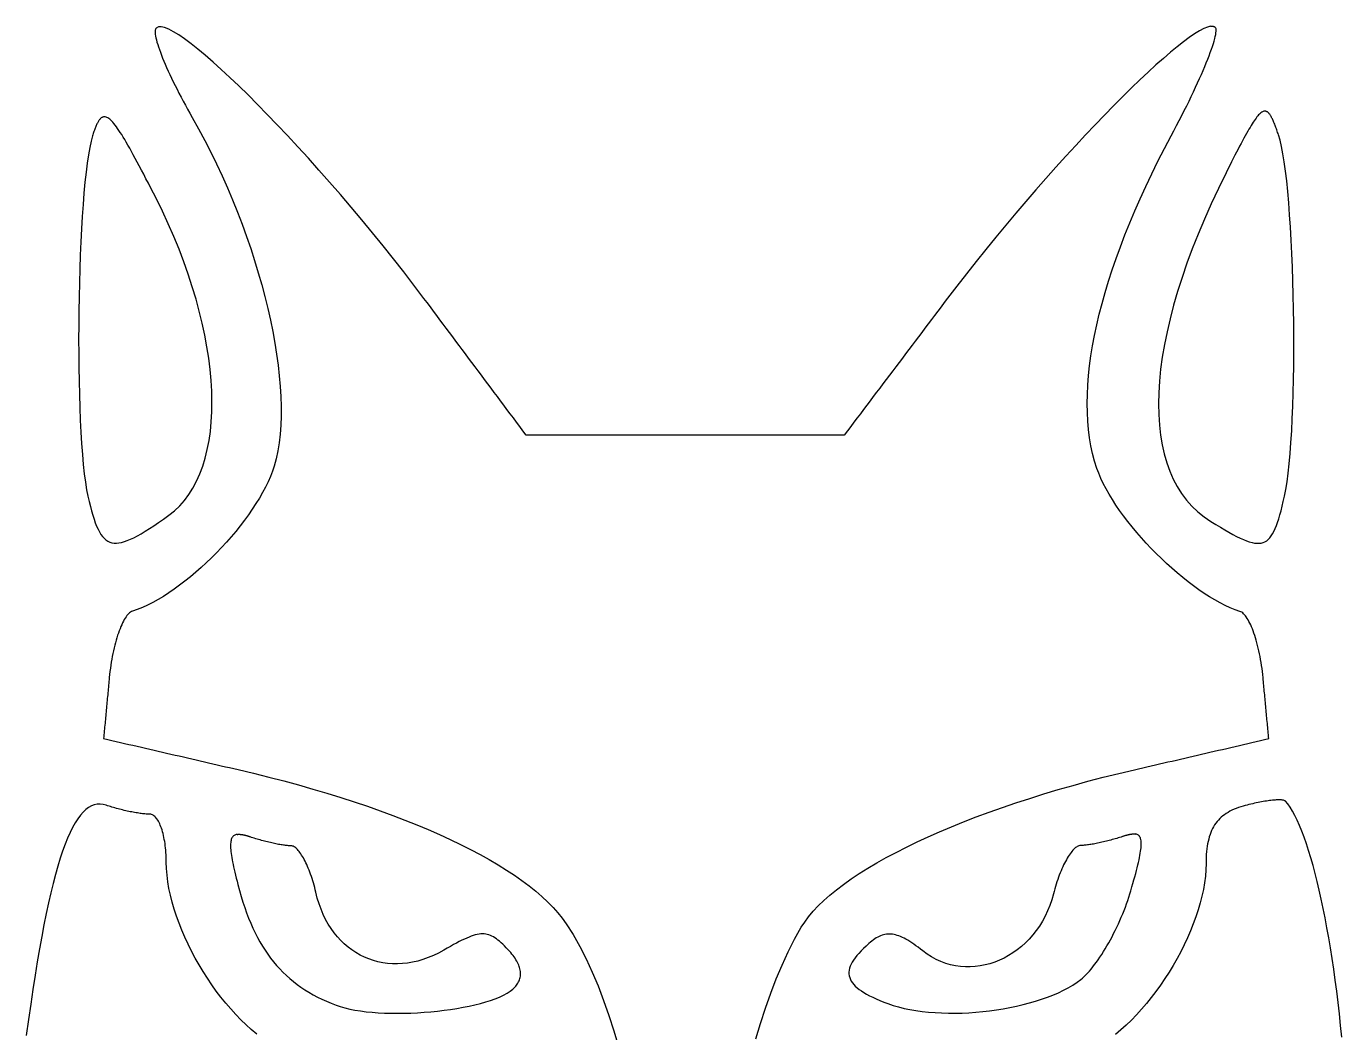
# Model space of a CAD drawing. Extents: x 36.6 to 80.1, y 112.1 to 175.2.
# Drawn here: x 36.9 to 79.69, y 142.52 to 175.25 of the extents above; entities that cross this region are included whole.
import ezdxf

# ---------------------------------------------------------------- set-up
doc = ezdxf.new("R2010")
doc.units = 0
doc.layers.add('Silkscreen', color=7, linetype='CONTINUOUS')

msp = doc.modelspace()

# ---------------------------------------------------------------- linework, layer by layer
at = {"layer": 'Silkscreen', "color": 7}
for points in [[(60.630641, 142.31387), (60.782465, 142.82221), (60.94409, 143.31853), (61.115321, 143.80111), (61.295961, 144.2682), (61.485812, 144.71802), (61.684679, 145.14884), (61.892365, 145.5589), (62.108672, 145.94645), (62.218916, 146.11891), (62.347545, 146.2923), (62.494193, 146.46645), (62.658493, 146.64119), (62.840083, 146.81634), (63.038596, 146.99172), (63.253666, 147.16719), (63.484931, 147.34254), (63.732021, 147.51762), (63.994576, 147.69224), (64.272227, 147.86624), (64.564608, 148.03945), (64.871359, 148.21169), (65.192109, 148.38279), (65.526497, 148.55257), (65.874154, 148.72087), (66.234718, 148.8875), (66.607823, 149.05231), (66.993104, 149.21511), (67.390194, 149.37572), (67.798728, 149.534), (68.218344, 149.68974), (68.648674, 149.8428), (69.089352, 149.99298), (69.540015, 150.14012), (70.000296, 150.28405), (70.469832, 150.42458), (70.948255, 150.56157), (71.435203, 150.69482), (71.930308, 150.82415), (72.433206, 150.94941), (72.943531, 151.07043), (73.08017, 151.10203), (73.216808, 151.13363), (73.353447, 151.16523), (73.490086, 151.19683), (73.626725, 151.22843), (73.763364, 151.26003), (73.900003, 151.29163), (74.036641, 151.32323), (74.17328, 151.35483), (74.309919, 151.38643), (74.446558, 151.41803), (74.583197, 151.44963), (74.719835, 151.48123), (74.856474, 151.51283), (74.993113, 151.54443), (75.129752, 151.57603), (75.266391, 151.60763), (75.40303, 151.63923), (75.539668, 151.67083), (75.676307, 151.70243), (75.812946, 151.73403), (75.949585, 151.76563), (76.086224, 151.79723), (76.222863, 151.82883), (76.359501, 151.86043), (76.49614, 151.89203), (76.632779, 151.92363), (76.769418, 151.95523), (76.906057, 151.98683), (77.042696, 152.01843), (77.179335, 152.05003), (77.315974, 152.08163), (77.310174, 152.14353), (77.304374, 152.20543), (77.298574, 152.26723), (77.292774, 152.32913), (77.286974, 152.39103), (77.281174, 152.45293), (77.275374, 152.51473), (77.269574, 152.57663), (77.263774, 152.63853), (77.257974, 152.70043), (77.252174, 152.76233), (77.246374, 152.82423), (77.240574, 152.88613), (77.234774, 152.94803), (77.228974, 153.00993), (77.223174, 153.07173), (77.217374, 153.13363), (77.211574, 153.19553), (77.205774, 153.25743), (77.199974, 153.31923), (77.194174, 153.38113), (77.188374, 153.44303), (77.182574, 153.50493), (77.176774, 153.56673), (77.170974, 153.62863), (77.165174, 153.69053), (77.159374, 153.75243), (77.153574, 153.81433), (77.147774, 153.87623), (77.141974, 153.93813), (77.136174, 154.00003), (77.130374, 154.06183), (77.120154, 154.16352), (77.108594, 154.26448), (77.095734, 154.36438), (77.081644, 154.46318), (77.066364, 154.56078), (77.049944, 154.65698), (77.032434, 154.75168), (77.013864, 154.84478), (76.994304, 154.93608), (76.973794, 155.02538), (76.952384, 155.11268), (76.930114, 155.19768), (76.907044, 155.28028), (76.883214, 155.36048), (76.858684, 155.43808), (76.833484, 155.51288), (76.807674, 155.58478), (76.781294, 155.65358), (76.754404, 155.71928), (76.727044, 155.78168), (76.699264, 155.84058), (76.671114, 155.89578), (76.642644, 155.94728), (76.613894, 155.99488), (76.584914, 156.03848), (76.555754, 156.07798), (76.526474, 156.11318), (76.497104, 156.14398), (76.467704, 156.17018), (76.438314, 156.19168), (76.408984, 156.20828), (76.379774, 156.21998), (76.224302, 156.27368), (76.064565, 156.33818), (75.901055, 156.41298), (75.734261, 156.49768), (75.564673, 156.59168), (75.392785, 156.69453), (75.219085, 156.80579), (75.044066, 156.92492), (74.868218, 157.05145), (74.69203, 157.18487), (74.515996, 157.32469), (74.340604, 157.47043), (74.166347, 157.62161), (73.993715, 157.77771), (73.823199, 157.93826), (73.655289, 158.10276), (73.490477, 158.27074), (73.329253, 158.44167), (73.172108, 158.61509), (73.019532, 158.79051), (72.872017, 158.96742), (72.730055, 159.14535), (72.594135, 159.32379), (72.464747, 159.50227), (72.342383, 159.68029), (72.227534, 159.85736), (72.120691, 160.03297), (72.022341, 160.20667), (71.932981, 160.37793), (71.853101, 160.54628), (71.783191, 160.71123), (71.723741, 160.87229), (71.649691, 161.1088), (71.585631, 161.35333), (71.531531, 161.60576), (71.487351, 161.86594), (71.453051, 162.1337), (71.428601, 162.40892), (71.413971, 162.69142), (71.409171, 162.98108), (71.414171, 163.27772), (71.428811, 163.58121), (71.453131, 163.89141), (71.487101, 164.20815), (71.530701, 164.53128), (71.583871, 164.86066), (71.646591, 165.19615), (71.718841, 165.53759), (71.800571, 165.88482), (71.891751, 166.23772), (71.992346, 166.59611), (72.102328, 166.95986), (72.221661, 167.32881), (72.35031, 167.70282), (72.488243, 168.08174), (72.635426, 168.4654), (72.791825, 168.85368), (72.957409, 169.24642), (73.132141, 169.64347), (73.315989, 170.04468), (73.50892, 170.44989), (73.710899, 170.85896), (73.921894, 171.27175), (74.141872, 171.68811), (74.230902, 171.85506), (74.318012, 172.02061), (74.403092, 172.18451), (74.486062, 172.34656), (74.566812, 172.50651), (74.645262, 172.66415), (74.721322, 172.81925), (74.794912, 172.97158), (74.865912, 173.12092), (74.934252, 173.26704), (74.999832, 173.40972), (75.062562, 173.54873), (75.122342, 173.68384), (75.179092, 173.81484), (75.232722, 173.94148), (75.283122, 174.06356), (75.330212, 174.18084), (75.373902, 174.29309), (75.414102, 174.40009), (75.450722, 174.50168), (75.483652, 174.59748), (75.512822, 174.68738), (75.538122, 174.77118), (75.559472, 174.84858), (75.576772, 174.91938), (75.589942, 174.98338), (75.598942, 175.04028), (75.603542, 175.08988), (75.603749, 175.13198), (75.599449, 175.16638), (75.590549, 175.19278), (75.576969, 175.21098), (75.573569, 175.21398), (75.570069, 175.21698), (75.566469, 175.21898), (75.562769, 175.22098), (75.559069, 175.22298), (75.555269, 175.22498), (75.551369, 175.22698), (75.547369, 175.22898), (75.543269, 175.23098), (75.539069, 175.23298), (75.534769, 175.23498), (75.530369, 175.23598), (75.525869, 175.23698), (75.521269, 175.23798), (75.516669, 175.23898), (75.511969, 175.23998), (75.507169, 175.24095), (75.502169, 175.24181), (75.497069, 175.24255), (75.491869, 175.24318), (75.486569, 175.24369), (75.481269, 175.24408), (75.475869, 175.24436), (75.470369, 175.24451), (75.464769, 175.24457), (75.459069, 175.24449), (75.453269, 175.24431), (75.447469, 175.24401), (75.441569, 175.24359), (75.435569, 175.24306), (75.429469, 175.24242), (75.423269, 175.24165), (75.423269, 175.24165), (75.423268, 175.24164), (75.423268, 175.24164), (75.423268, 175.24164), (75.423267, 175.24163), (75.423267, 175.24163), (75.423266, 175.24162), (75.423266, 175.24162), (75.423266, 175.24161), (75.423265, 175.24161), (75.423265, 175.2416), (75.423264, 175.2416), (75.423264, 175.24158), (75.423264, 175.24158), (75.423263, 175.24158), (75.423263, 175.24157), (75.423262, 175.24157), (75.423262, 175.24156), (75.423262, 175.24156), (75.423261, 175.24155), (75.423261, 175.24155), (75.42326, 175.24154), (75.42326, 175.24154), (75.42326, 175.24153), (75.423259, 175.24153), (75.423259, 175.24152), (75.423257, 175.24152), (75.423257, 175.24152), (75.423257, 175.24151), (75.423256, 175.24151), (75.423256, 175.2415), (75.425613, 175.24907), (75.322405, 175.22387), (75.200298, 175.17417), (75.060128, 175.10067), (74.902723, 175.00427), (74.728915, 174.88575), (74.53953, 174.74597), (74.335402, 174.58579), (74.117356, 174.40604), (73.886225, 174.20757), (73.642837, 173.9912), (73.388022, 173.75779), (73.122609, 173.50816), (72.847428, 173.24316), (72.563308, 172.96362), (72.27108, 172.6704), (71.971572, 172.36432), (71.665615, 172.04622), (71.354038, 171.71695), (71.037669, 171.37735), (70.71734, 171.02825), (70.393879, 170.67048), (70.068116, 170.30491), (69.740881, 169.93236), (69.413003, 169.55367), (69.085312, 169.16967), (68.758636, 168.78122), (68.433807, 168.38914), (68.111654, 167.99429), (67.793005, 167.59748), (67.478691, 167.19958), (67.169541, 166.80141), (66.866384, 166.40382), (66.761384, 166.26479), (66.656384, 166.12578), (66.551385, 165.98675), (66.446385, 165.84772), (66.341385, 165.70871), (66.236385, 165.56968), (66.131386, 165.43065), (66.026386, 165.29164), (65.921386, 165.15261), (65.816386, 165.01358), (65.711386, 164.87457), (65.606387, 164.73554), (65.501387, 164.59651), (65.396387, 164.4575), (65.291387, 164.31847), (65.186387, 164.17944), (65.081388, 164.04043), (64.976388, 163.9014), (64.871388, 163.76237), (64.766388, 163.62336), (64.661388, 163.48433), (64.556389, 163.34531), (64.451389, 163.20629), (64.346389, 163.06726), (64.241389, 162.92824), (64.136389, 162.78922), (64.03139, 162.65019), (63.92639, 162.51117), (63.82139, 162.37215), (63.71639, 162.23312), (63.611391, 162.0941), (63.506391, 161.95508), (63.344772, 161.95508), (63.183076, 161.95508), (63.02138, 161.95508), (62.859684, 161.95508), (62.697989, 161.95508), (62.536293, 161.95508), (62.374598, 161.95508), (62.212902, 161.95508), (62.051207, 161.95508), (61.889511, 161.95508), (61.727815, 161.95508), (61.566119, 161.95508), (61.404424, 161.95508), (61.242728, 161.95508), (61.081033, 161.95508), (60.919338, 161.95508), (60.757642, 161.95508), (60.595946, 161.95508), (60.43425, 161.95508), (60.272555, 161.95508), (60.110859, 161.95508), (59.949163, 161.95508), (59.787468, 161.95508), (59.625773, 161.95508), (59.464077, 161.95508), (59.302381, 161.95508), (59.140685, 161.95508), (58.97899, 161.95508), (58.817294, 161.95508), (58.655598, 161.95508), (58.493904, 161.95508), (58.332208, 161.95508), (58.170512, 161.95508), (58.008816, 161.95508), (57.84712, 161.95508), (57.685424, 161.95508), (57.523728, 161.95508), (57.362032, 161.95508), (57.200337, 161.95508), (57.038642, 161.95508), (56.876946, 161.95508), (56.71525, 161.95508), (56.553554, 161.95508), (56.391858, 161.95508), (56.230162, 161.95508), (56.068466, 161.95508), (55.906771, 161.95508), (55.745075, 161.95508), (55.583379, 161.95508), (55.421683, 161.95508), (55.259988, 161.95508), (55.098292, 161.95508), (54.936596, 161.95508), (54.7749, 161.95508), (54.613205, 161.95508), (54.451509, 161.95508), (54.289813, 161.95508), (54.128117, 161.95508), (53.966421, 161.95508), (53.804725, 161.95508), (53.643029, 161.95508), (53.481334, 161.95508), (53.319638, 161.95508), (53.157943, 161.95508), (53.054081, 162.094), (52.950219, 162.23293), (52.846357, 162.37187), (52.742496, 162.51079), (52.638634, 162.64972), (52.534772, 162.78865), (52.430911, 162.92757), (52.327049, 163.0665), (52.223187, 163.20544), (52.119326, 163.34436), (52.015464, 163.48329), (51.911602, 163.62222), (51.807741, 163.76115), (51.703879, 163.90007), (51.600017, 164.03901), (51.496155, 164.17794), (51.392294, 164.31686), (51.288432, 164.45579), (51.18457, 164.59472), (51.080709, 164.73364), (50.976847, 164.87258), (50.872985, 165.01151), (50.769124, 165.15043), (50.665262, 165.28936), (50.5614, 165.42829), (50.457538, 165.56722), (50.353677, 165.70615), (50.249815, 165.84508), (50.145953, 165.98401), (50.042092, 166.12293), (49.93823, 166.26186), (49.834368, 166.40079), (49.510346, 166.82976), (49.179817, 167.25874), (48.843766, 167.68673), (48.50318, 168.11273), (48.159042, 168.53575), (47.81234, 168.9548), (47.46406, 169.36886), (47.115187, 169.77697), (46.766705, 170.17812), (46.419603, 170.5713), (46.074864, 170.95555), (45.733474, 171.32983), (45.39642, 171.69318), (45.064687, 172.04459), (44.739261, 172.38306), (44.421126, 172.7076), (44.111271, 173.01723), (43.810679, 173.31093), (43.520336, 173.58772), (43.241229, 173.8466), (42.974341, 174.08657), (42.720661, 174.30664), (42.481173, 174.50582), (42.256863, 174.68311), (42.048717, 174.83751), (41.85772, 174.96804), (41.684858, 175.07368), (41.531117, 175.15348), (41.397482, 175.20638), (41.284939, 175.23148), (41.194469, 175.22748), (41.127069, 175.19388), (41.111909, 175.17528), (41.100829, 175.15018), (41.093729, 175.11878), (41.090529, 175.08128), (41.091256, 175.03778), (41.095756, 174.98848), (41.103956, 174.93358), (41.115816, 174.87328), (41.131236, 174.80768), (41.150136, 174.73708), (41.172456, 174.66158), (41.198116, 174.58148), (41.227036, 174.49688), (41.259136, 174.40798), (41.294356, 174.31488), (41.332606, 174.21798), (41.373816, 174.11734), (41.417916, 174.01312), (41.464826, 173.90553), (41.514476, 173.79476), (41.566796, 173.68098), (41.621696, 173.5644), (41.679116, 173.44519), (41.738976, 173.32356), (41.801196, 173.19967), (41.865706, 173.07372), (41.932436, 172.94588), (42.001296, 172.81636), (42.072216, 172.68534), (42.145126, 172.553), (42.219956, 172.41952), (42.296626, 172.28509), (42.504429, 171.91531), (42.705719, 171.54003), (42.900344, 171.15992), (43.088152, 170.77561), (43.268989, 170.38775), (43.442702, 169.99701), (43.609141, 169.60402), (43.768152, 169.20942), (43.919583, 168.81388), (44.06328, 168.41804), (44.199093, 168.02255), (44.326867, 167.62805), (44.44645, 167.23521), (44.557692, 166.84466), (44.660436, 166.45707), (44.754526, 166.07306), (44.839816, 165.6933), (44.916166, 165.31844), (44.983406, 164.9491), (45.041386, 164.58598), (45.089956, 164.22968), (45.128966, 163.88087), (45.158246, 163.5402), (45.177666, 163.20833), (45.187066, 162.88588), (45.186294, 162.57353), (45.175194, 162.27191), (45.153624, 161.98168), (45.121424, 161.70347), (45.078434, 161.43794), (45.024514, 161.18576), (44.959494, 160.94754), (44.903984, 160.78145), (44.838114, 160.61179), (44.762354, 160.43905), (44.677164, 160.26371), (44.583004, 160.08622), (44.480354, 159.90709), (44.369666, 159.72676), (44.251406, 159.54573), (44.12604, 159.36446), (43.994032, 159.18344), (43.855845, 159.00315), (43.711944, 158.82403), (43.562794, 158.6466), (43.408858, 158.4713), (43.250601, 158.29863), (43.088487, 158.12906), (42.922981, 157.96305), (42.754547, 157.8011), (42.583649, 157.64366), (42.410751, 157.49122), (42.236318, 157.34426), (42.060814, 157.20325), (41.884703, 157.06866), (41.708449, 156.94097), (41.532518, 156.82065), (41.357372, 156.70819), (41.183477, 156.60407), (41.011297, 156.50867), (40.841295, 156.42257), (40.673936, 156.34627), (40.509686, 156.28017), (40.349006, 156.22487), (40.319786, 156.21317), (40.290456, 156.19657), (40.261066, 156.17507), (40.231666, 156.14887), (40.202296, 156.11807), (40.173006, 156.08287), (40.143856, 156.04337), (40.114886, 155.99977), (40.086136, 155.95217), (40.057666, 155.90067), (40.029516, 155.84547), (40.001736, 155.78657), (39.974376, 155.72427), (39.947496, 155.65857), (39.921126, 155.58977), (39.895316, 155.51787), (39.870116, 155.44307), (39.845586, 155.36547), (39.821756, 155.28527), (39.798686, 155.20267), (39.776416, 155.11767), (39.755006, 155.03037), (39.734496, 154.94117), (39.714936, 154.84987), (39.696376, 154.75687), (39.678866, 154.66217), (39.662446, 154.56597), (39.647166, 154.46837), (39.633076, 154.36957), (39.620216, 154.26967), (39.608646, 154.16872), (39.598426, 154.06693), (39.592626, 154.00503), (39.586826, 153.94313), (39.581026, 153.88123), (39.575226, 153.81933), (39.569426, 153.75753), (39.563626, 153.69563), (39.557826, 153.63373), (39.552026, 153.57183), (39.546226, 153.51003), (39.540426, 153.44813), (39.534626, 153.38623), (39.528826, 153.32433), (39.523026, 153.26243), (39.517226, 153.20053), (39.511426, 153.13863), (39.505626, 153.07673), (39.499826, 153.01493), (39.494026, 152.95303), (39.488226, 152.89113), (39.482426, 152.82923), (39.476626, 152.76743), (39.470826, 152.70553), (39.465026, 152.64363), (39.459226, 152.58173), (39.453426, 152.51983), (39.447626, 152.45793), (39.441826, 152.39603), (39.436026, 152.33413), (39.430226, 152.27233), (39.424426, 152.21043), (39.418626, 152.14853), (39.412826, 152.08663), (39.549501, 152.05503), (39.686176, 152.02343), (39.822849, 151.99183), (39.959524, 151.96023), (40.096199, 151.92863), (40.232872, 151.89703), (40.369547, 151.86543), (40.506221, 151.83383), (40.642895, 151.80223), (40.77957, 151.77063), (40.916244, 151.73903), (41.052919, 151.70743), (41.189593, 151.67583), (41.326267, 151.64423), (41.462942, 151.61263), (41.599616, 151.58103), (41.73629, 151.54943), (41.872965, 151.51783), (42.00964, 151.48623), (42.146313, 151.45463), (42.282988, 151.42303), (42.419662, 151.39143), (42.556336, 151.35983), (42.693011, 151.32823), (42.829685, 151.29663), (42.966359, 151.26503), (43.103034, 151.23343), (43.239708, 151.20183), (43.376383, 151.17023), (43.513057, 151.13863), (43.649731, 151.10703), (43.786406, 151.07543), (44.291312, 150.95592), (44.78745, 150.83293), (45.274591, 150.70659), (45.752506, 150.57698), (46.220966, 150.44423), (46.679741, 150.30843), (47.128605, 150.16971), (47.567328, 150.02815), (47.99568, 149.88388), (48.413434, 149.737), (48.82036, 149.58762), (49.21623, 149.43583), (49.600816, 149.28176), (49.973886, 149.12551), (50.335216, 148.96719), (50.684573, 148.8069), (51.02173, 148.64476), (51.346459, 148.48086), (51.65853, 148.31532), (51.957715, 148.14825), (52.243785, 147.97975), (52.51651, 147.80993), (52.775664, 147.63889), (53.021016, 147.46677), (53.252337, 147.29363), (53.4694, 147.1196), (53.671976, 146.9448), (53.859834, 146.76932), (54.032749, 146.59328), (54.190489, 146.41678), (54.332826, 146.23992), (54.459531, 146.06283), (54.684249, 145.70752), (54.900533, 145.3255), (55.108143, 144.91871), (55.306844, 144.48907), (55.496397, 144.03854), (55.676567, 143.56905), (55.847115, 143.08256), (56.007803, 142.581), (56.158396, 142.06632)], [(44.392801, 142.47214), (44.218923, 142.6184), (44.047105, 142.77407), (43.877698, 142.9386), (43.711056, 143.1114), (43.547533, 143.29192), (43.387482, 143.47958), (43.231254, 143.6738), (43.079206, 143.87403), (42.931687, 144.07971), (42.789055, 144.29025), (42.651658, 144.50508), (42.519853, 144.72366), (42.393992, 144.94539), (42.274428, 145.16972), (42.161514, 145.39606), (42.055604, 145.62388), (41.957054, 145.85258), (41.866204, 146.0816), (41.783414, 146.31037), (41.709044, 146.53832), (41.643444, 146.76489), (41.586974, 146.9895), (41.539974, 147.2116), (41.502804, 147.4306), (41.475814, 147.64594), (41.459364, 147.85706), (41.453764, 148.06338), (41.453065, 148.14348), (41.450965, 148.22248), (41.447565, 148.30038), (41.442865, 148.37708), (41.436865, 148.45248), (41.429565, 148.52648), (41.421165, 148.59888), (41.411565, 148.66968), (41.400805, 148.73878), (41.388945, 148.80608), (41.376015, 148.87138), (41.362055, 148.93468), (41.347095, 148.99588), (41.331175, 149.05488), (41.314315, 149.11158), (41.296555, 149.16588), (41.277935, 149.21758), (41.258495, 149.26668), (41.238255, 149.31318), (41.217255, 149.35678), (41.195525, 149.39748), (41.173115, 149.43518), (41.150035, 149.46978), (41.126335, 149.50118), (41.102045, 149.52918), (41.077205, 149.55388), (41.051835, 149.57498), (41.025995, 149.59248), (40.999705, 149.60628), (40.972995, 149.61528), (40.945905, 149.62128), (40.918465, 149.62328), (40.889865, 149.62366), (40.859335, 149.62466), (40.826965, 149.62666), (40.792845, 149.62966), (40.757065, 149.63266), (40.719725, 149.63666), (40.680915, 149.64066), (40.640715, 149.64566), (40.599225, 149.65166), (40.556535, 149.65766), (40.512725, 149.66466), (40.467895, 149.67166), (40.422135, 149.67966), (40.375545, 149.68766), (40.328205, 149.69666), (40.280205, 149.70566), (40.231645, 149.71616), (40.182615, 149.72706), (40.133195, 149.73846), (40.083475, 149.75026), (40.033555, 149.76236), (39.983525, 149.77486), (39.933465, 149.78786), (39.883485, 149.80116), (39.833665, 149.81476), (39.784095, 149.82866), (39.734875, 149.84286), (39.686085, 149.85726), (39.637815, 149.87196), (39.590165, 149.88696), (39.543205, 149.90216), (39.497045, 149.91756), (39.397215, 149.94396), (39.299145, 149.95526), (39.202785, 149.95126), (39.108085, 149.93166), (39.014975, 149.89636), (38.923405, 149.84526), (38.833305, 149.77816), (38.744635, 149.69496), (38.657335, 149.59536), (38.571355, 149.47926), (38.486635, 149.3465), (38.403115, 149.19692), (38.320745, 149.03037), (38.239465, 148.84669), (38.159215, 148.6457), (38.079935, 148.42726), (38.001585, 148.19119), (37.924095, 147.93734), (37.847425, 147.66553), (37.771505, 147.37564), (37.696285, 147.06746), (37.621705, 146.74086), (37.547715, 146.39567), (37.474265, 146.03174), (37.401295, 145.64888), (37.328745, 145.24694), (37.256545, 144.82579), (37.184655, 144.38522), (37.113015, 143.92509), (37.041575, 143.44525), (36.970275, 142.94553), (36.899055, 142.42576)], [(79.687808, 142.37711), (79.651308, 142.75701), (79.612028, 143.1327), (79.570058, 143.50377), (79.525498, 143.86973), (79.478458, 144.23014), (79.429028, 144.58458), (79.377308, 144.93257), (79.323398, 145.27368), (79.267388, 145.60744), (79.209378, 145.93342), (79.149468, 146.25117), (79.087748, 146.56022), (79.024318, 146.86014), (78.959288, 147.15049), (78.892738, 147.43078), (78.824778, 147.70061), (78.755508, 147.9595), (78.685018, 148.20701), (78.613398, 148.44269), (78.540758, 148.66609), (78.467188, 148.87675), (78.392798, 149.07426), (78.317688, 149.25812), (78.241938, 149.42791), (78.165658, 149.58317), (78.088928, 149.72346), (78.011868, 149.84834), (77.934558, 149.95733), (77.857108, 150.04993), (77.847308, 150.05793), (77.834458, 150.06493), (77.818678, 150.07093), (77.800078, 150.07593), (77.778728, 150.07993), (77.754728, 150.08393), (77.728148, 150.08693), (77.699098, 150.08893), (77.667658, 150.08988), (77.633908, 150.08993), (77.597928, 150.08908), (77.559818, 150.08708), (77.519678, 150.08508), (77.477578, 150.08208), (77.433618, 150.07808), (77.387868, 150.07308), (77.340438, 150.06708), (77.291408, 150.06108), (77.240858, 150.05408), (77.188888, 150.04608), (77.135578, 150.03708), (77.081018, 150.02808), (77.025278, 150.01728), (76.968468, 150.00578), (76.910678, 149.99358), (76.851978, 149.98058), (76.792468, 149.96688), (76.732248, 149.95248), (76.671378, 149.93738), (76.609968, 149.92158), (76.548098, 149.90518), (76.485848, 149.88808), (76.406068, 149.86448), (76.329318, 149.83918), (76.255588, 149.81208), (76.184818, 149.78318), (76.116988, 149.75238), (76.052068, 149.71968), (75.990008, 149.68498), (75.930788, 149.64818), (75.874378, 149.60938), (75.820738, 149.56838), (75.769838, 149.52528), (75.721648, 149.47988), (75.676128, 149.43218), (75.633248, 149.38208), (75.592968, 149.32968), (75.555258, 149.27478), (75.520108, 149.21748), (75.487448, 149.15758), (75.457268, 149.09508), (75.429528, 149.02998), (75.404208, 148.96208), (75.381258, 148.89148), (75.360648, 148.81808), (75.342348, 148.74178), (75.326328, 148.66268), (75.312548, 148.58058), (75.300978, 148.49548), (75.291578, 148.40728), (75.284278, 148.31598), (75.279078, 148.22158), (75.275978, 148.12388), (75.274978, 148.02293), (75.269378, 147.8194), (75.252848, 147.6109), (75.225728, 147.39799), (75.188378, 147.18126), (75.141158, 146.96128), (75.084428, 146.73862), (75.018558, 146.51387), (74.943898, 146.28759), (74.860808, 146.06037), (74.769648, 145.83277), (74.670768, 145.60538), (74.564537, 145.37877), (74.451313, 145.15351), (74.331455, 144.93018), (74.205324, 144.70937), (74.073277, 144.49162), (73.935673, 144.27755), (73.792874, 144.06769), (73.645237, 143.86266), (73.493122, 143.66301), (73.336889, 143.46931), (73.176896, 143.28215), (73.013504, 143.1021), (72.84707, 142.92975), (72.677955, 142.76565), (72.506519, 142.61038), (72.333119, 142.46454)]]:
    msp.add_lwpolyline(points, dxfattribs=at)
for points in [[(77.217183, 172.48791), (77.215283, 172.48826), (77.213283, 172.4886), (77.211283, 172.4889), (77.209283, 172.48919), (77.207283, 172.48944), (77.205283, 172.48967), (77.203283, 172.48988), (77.201283, 172.49006), (77.199283, 172.49022), (77.197283, 172.49036), (77.195283, 172.49046), (77.193283, 172.49054), (77.191283, 172.49059), (77.189283, 172.49062), (77.187283, 172.49061), (77.185283, 172.49058), (77.183283, 172.49052), (77.181283, 172.49043), (77.179283, 172.49031), (77.177283, 172.49017), (77.175183, 172.48999), (77.173083, 172.48979), (77.170983, 172.48954), (77.168883, 172.48928), (77.166783, 172.48898), (77.164683, 172.48865), (77.162583, 172.48828), (77.160483, 172.48789), (77.158383, 172.48746), (77.156283, 172.48699), (77.154183, 172.4865), (77.152083, 172.48597), (77.130303, 172.47897), (77.107913, 172.46847), (77.084873, 172.45477), (77.061143, 172.43777), (77.036663, 172.41747), (77.011403, 172.39377), (76.985303, 172.36667), (76.958323, 172.33607), (76.930423, 172.30207), (76.901543, 172.26457), (76.871633, 172.22347), (76.840663, 172.17877), (76.808573, 172.13047), (76.775323, 172.07847), (76.740873, 172.02287), (76.705173, 171.96357), (76.668163, 171.90047), (76.629813, 171.83357), (76.590063, 171.76287), (76.548883, 171.68837), (76.506213, 171.60997), (76.462003, 171.52767), (76.416213, 171.44137), (76.368803, 171.35107), (76.319713, 171.25677), (76.268913, 171.15847), (76.216353, 171.05605), (76.161973, 170.94952), (76.105743, 170.83884), (76.047603, 170.72396), (75.987513, 170.60489), (75.925423, 170.48155), (75.675983, 169.97388), (75.441493, 169.47278), (75.221965, 168.97858), (75.017416, 168.49162), (74.827859, 168.01223), (74.653307, 167.54074), (74.493778, 167.0775), (74.349284, 166.62281), (74.219841, 166.17702), (74.105462, 165.74048), (74.006162, 165.31348), (73.921952, 164.89639), (73.852852, 164.48953), (73.798872, 164.09323), (73.760042, 163.70783), (73.736352, 163.33365), (73.727852, 162.97104), (73.734452, 162.62031), (73.756312, 162.28181), (73.793382, 161.95587), (73.845682, 161.64281), (73.913222, 161.34299), (73.996012, 161.0567), (74.094072, 160.78431), (74.207411, 160.52614), (74.336049, 160.28252), (74.479998, 160.05379), (74.639274, 159.84027), (74.813891, 159.6423), (75.003863, 159.46021), (75.209207, 159.29434), (75.429934, 159.14501), (75.590551, 159.04661), (75.742464, 158.95511), (75.885991, 158.87061), (76.021447, 158.79321), (76.149153, 158.72311), (76.269424, 158.66031), (76.382579, 158.60501), (76.488935, 158.55731), (76.588815, 158.51731), (76.682525, 158.48511), (76.770395, 158.46081), (76.852725, 158.44451), (76.929855, 158.43651), (77.002085, 158.43648), (77.069735, 158.44448), (77.133135, 158.46128), (77.192585, 158.48658), (77.248415, 158.52048), (77.300935, 158.56318), (77.350475, 158.61468), (77.397335, 158.67528), (77.441845, 158.74498), (77.484325, 158.82378), (77.525085, 158.91188), (77.564445, 159.00948), (77.602715, 159.11655), (77.640225, 159.23326), (77.677285, 159.35971), (77.714225, 159.496), (77.751335, 159.64226), (77.788955, 159.79858), (77.827395, 159.96508), (77.871495, 160.18403), (77.911995, 160.43493), (77.948935, 160.71554), (77.982335, 161.0236), (78.012245, 161.3569), (78.038695, 161.7132), (78.061735, 162.09026), (78.081375, 162.48582), (78.097675, 162.89767), (78.110665, 163.32356), (78.120365, 163.76126), (78.126865, 164.20852), (78.130165, 164.6631), (78.130288, 165.12278), (78.127288, 165.5853), (78.121188, 166.04844), (78.111988, 166.50996), (78.099828, 166.96761), (78.084698, 167.41917), (78.066628, 167.86238), (78.045648, 168.29502), (78.021798, 168.71485), (77.995118, 169.11962), (77.965648, 169.50711), (77.933418, 169.87506), (77.898468, 170.22125), (77.860838, 170.54344), (77.820558, 170.83937), (77.777668, 171.10685), (77.732208, 171.34359), (77.684208, 171.54738), (77.633708, 171.71598), (77.618858, 171.75898), (77.604278, 171.80078), (77.589948, 171.84158), (77.575848, 171.88118), (77.561968, 171.91968), (77.548298, 171.95698), (77.534818, 171.99318), (77.521518, 172.02818), (77.508378, 172.06198), (77.495398, 172.09458), (77.482538, 172.12598), (77.469798, 172.15618), (77.457168, 172.18518), (77.444618, 172.21288), (77.432138, 172.23928), (77.419728, 172.26448), (77.407358, 172.28838), (77.395018, 172.31108), (77.382688, 172.33248), (77.370358, 172.35258), (77.358008, 172.37128), (77.345628, 172.38878), (77.333208, 172.40488), (77.320718, 172.41968), (77.308158, 172.43308), (77.295498, 172.44508), (77.282738, 172.45568), (77.269858, 172.46468), (77.256848, 172.47168), (77.243688, 172.47768), (77.230358, 172.48268), (77.216848, 172.48568), (77.216848, 172.48567), (77.216849, 172.48567), (77.216849, 172.48567), (77.216849, 172.48567), (77.216849, 172.48567), (77.216849, 172.48567), (77.21685, 172.48566), (77.21685, 172.48566), (77.21685, 172.48566), (77.21685, 172.48566), (77.216851, 172.48566), (77.216851, 172.48564), (77.216851, 172.48564), (77.216851, 172.48564), (77.216852, 172.48564), (77.216852, 172.48564), (77.216852, 172.48564), (77.216852, 172.48563), (77.216852, 172.48563), (77.216853, 172.48563), (77.216853, 172.48563), (77.216853, 172.48563), (77.216853, 172.48563), (77.216854, 172.48562), (77.216854, 172.48562), (77.216854, 172.48562), (77.216854, 172.48562), (77.216855, 172.48562), (77.216855, 172.48562), (77.216855, 172.48561), (77.216855, 172.48561)], [(39.468868, 172.30327), (39.453128, 172.30527), (39.437688, 172.30574), (39.422548, 172.30474), (39.407688, 172.30274), (39.393098, 172.29874), (39.378768, 172.29374), (39.364678, 172.28674), (39.350818, 172.27874), (39.337168, 172.26974), (39.323718, 172.25854), (39.310458, 172.24604), (39.297378, 172.23214), (39.284458, 172.21684), (39.271698, 172.20024), (39.259058, 172.18224), (39.246548, 172.16294), (39.234148, 172.14224), (39.221838, 172.12034), (39.209618, 172.09714), (39.197458, 172.07264), (39.185348, 172.04694), (39.173288, 172.01994), (39.161258, 171.99174), (39.149238, 171.96224), (39.137218, 171.93154), (39.125188, 171.89974), (39.113128, 171.86674), (39.101028, 171.83264), (39.088878, 171.79734), (39.076668, 171.76084), (39.064368, 171.72324), (39.051978, 171.68454), (39.004808, 171.51357), (38.960098, 171.30739), (38.917868, 171.06826), (38.878148, 170.79844), (38.840968, 170.5002), (38.806358, 170.1758), (38.774338, 169.82749), (38.744948, 169.45753), (38.718208, 169.0682), (38.694158, 168.66175), (38.672828, 168.24046), (38.654238, 167.80656), (38.638418, 167.36233), (38.625398, 166.91002), (38.615178, 166.45192), (38.607778, 165.99026), (38.603378, 165.52731), (38.601778, 165.06535), (38.603178, 164.60661), (38.607578, 164.15339), (38.614978, 163.70792), (38.625408, 163.27247), (38.638888, 162.8493), (38.655458, 162.44068), (38.675138, 162.04887), (38.697978, 161.67612), (38.723988, 161.32471), (38.753198, 160.99688), (38.785648, 160.69492), (38.821348, 160.42106), (38.860348, 160.17759), (38.902668, 159.96675), (38.942308, 159.79653), (38.981788, 159.63674), (39.021388, 159.4873), (39.061398, 159.34814), (39.102108, 159.2192), (39.143818, 159.1004), (39.186808, 158.99167), (39.231388, 158.89297), (39.277838, 158.80427), (39.326458, 158.72537), (39.377538, 158.65627), (39.431368, 158.59687), (39.488238, 158.54717), (39.548448, 158.50707), (39.612288, 158.47647), (39.680048, 158.45527), (39.752018, 158.44347), (39.828488, 158.44147), (39.909758, 158.44747), (39.996118, 158.46337), (40.087858, 158.48847), (40.185278, 158.52257), (40.288665, 158.56567), (40.398311, 158.61767), (40.514509, 158.67847), (40.637551, 158.74797), (40.767729, 158.82627), (40.905336, 158.91307), (41.050663, 159.00857), (41.204005, 159.11247), (41.365652, 159.2248), (41.535897, 159.34548), (41.718649, 159.48939), (41.888543, 159.65033), (42.045605, 159.82774), (42.189854, 160.02105), (42.321315, 160.22975), (42.440009, 160.45326), (42.545961, 160.69101), (42.639191, 160.94249), (42.719721, 161.20713), (42.787571, 161.48437), (42.842781, 161.77366), (42.885351, 162.07445), (42.915311, 162.38619), (42.932691, 162.70834), (42.937491, 163.04032), (42.929791, 163.38161), (42.909551, 163.73163), (42.876811, 164.08985), (42.831601, 164.45569), (42.773941, 164.82863), (42.703851, 165.2081), (42.621351, 165.59355), (42.526471, 165.98443), (42.419232, 166.38019), (42.299655, 166.78027), (42.167764, 167.18413), (42.02358, 167.59121), (41.867126, 168.00095), (41.698424, 168.41282), (41.517499, 168.82625), (41.32437, 169.24069), (41.119062, 169.6556), (41.033152, 169.82397), (40.950092, 169.98621), (40.869812, 170.14238), (40.792242, 170.29255), (40.717332, 170.43676), (40.645012, 170.57509), (40.575222, 170.7076), (40.507892, 170.83433), (40.442962, 170.95536), (40.380382, 171.07075), (40.320072, 171.18057), (40.261992, 171.28489), (40.206062, 171.38369), (40.152212, 171.47719), (40.100402, 171.56529), (40.050542, 171.64809), (40.002582, 171.72569), (39.956472, 171.79809), (39.912132, 171.86539), (39.869502, 171.92769), (39.828522, 171.98499), (39.789132, 172.03749), (39.751272, 172.08509), (39.714862, 172.12789), (39.679852, 172.16589), (39.646182, 172.19929), (39.613792, 172.22809), (39.582612, 172.25229), (39.552572, 172.27209), (39.523612, 172.28749), (39.495672, 172.29849), (39.468702, 172.30449), (39.468702, 172.30449), (39.468702, 172.30449), (39.468702, 172.30449), (39.468702, 172.30449), (39.468703, 172.30449), (39.468703, 172.30449), (39.468703, 172.30449), (39.468703, 172.30449), (39.468703, 172.30449), (39.468703, 172.30449), (39.468704, 172.30449), (39.468704, 172.30449), (39.468704, 172.30449), (39.468704, 172.30449), (39.468704, 172.30449), (39.468704, 172.30449), (39.468705, 172.30449), (39.468705, 172.30449), (39.468705, 172.30449), (39.468705, 172.30449), (39.468705, 172.30449), (39.468706, 172.30449), (39.468706, 172.30449), (39.468706, 172.30449), (39.468706, 172.30449), (39.468706, 172.30449), (39.468706, 172.30449), (39.468707, 172.30449), (39.468707, 172.30449), (39.468707, 172.30449), (39.468707, 172.30449)], [(43.755885, 148.96801), (43.728255, 148.96301), (43.702605, 148.95601), (43.678925, 148.94551), (43.657195, 148.93301), (43.637405, 148.91791), (43.619545, 148.90031), (43.603595, 148.88001), (43.589525, 148.85701), (43.577345, 148.83121), (43.567015, 148.80251), (43.558615, 148.77101), (43.552015, 148.73661), (43.547215, 148.69911), (43.544115, 148.65851), (43.542815, 148.61491), (43.543357, 148.56801), (43.545657, 148.51791), (43.549657, 148.46451), (43.555457, 148.40771), (43.562957, 148.34751), (43.572157, 148.28391), (43.583017, 148.21671), (43.595547, 148.14591), (43.609727, 148.07141), (43.625557, 147.99321), (43.643007, 147.91121), (43.662057, 147.82541), (43.682707, 147.73571), (43.704927, 147.64201), (43.728717, 147.54431), (43.754057, 147.44261), (43.780927, 147.33676), (43.832907, 147.14118), (43.887347, 146.95107), (43.944297, 146.76638), (44.003817, 146.58702), (44.065977, 146.41291), (44.130837, 146.24398), (44.198467, 146.08014), (44.268927, 145.92132), (44.342267, 145.76744), (44.418567, 145.61843), (44.497887, 145.47421), (44.580297, 145.33468), (44.665847, 145.19979), (44.754607, 145.06944), (44.846637, 144.94358), (44.942007, 144.82211), (45.040777, 144.70496), (45.143005, 144.59205), (45.248764, 144.48328), (45.358112, 144.37864), (45.471115, 144.278), (45.587833, 144.1813), (45.708332, 144.0883), (45.832674, 143.9991), (45.960923, 143.9136), (46.093144, 143.8318), (46.229397, 143.7535), (46.369748, 143.6787), (46.51426, 143.6073), (46.662996, 143.5392), (46.816019, 143.4743), (46.973394, 143.4126), (47.110565, 143.3656), (47.259294, 143.3234), (47.418699, 143.2861), (47.587898, 143.2535), (47.76601, 143.2256), (47.952153, 143.2022), (48.145445, 143.1833), (48.345003, 143.1688), (48.549947, 143.1583), (48.759393, 143.1523), (48.972461, 143.1503), (49.18827, 143.1523), (49.405935, 143.1583), (49.624576, 143.1688), (49.843312, 143.1829), (50.061259, 143.2007), (50.277537, 143.2222), (50.491264, 143.2474), (50.701556, 143.2761), (50.907535, 143.3083), (51.108316, 143.3438), (51.303017, 143.3826), (51.490758, 143.4245), (51.670657, 143.4696), (51.841831, 143.5178), (52.003398, 143.5689), (52.154477, 143.6229), (52.294186, 143.6797), (52.421645, 143.7392), (52.535968, 143.8014), (52.636279, 143.8661), (52.721689, 143.9333), (52.721689, 143.93333), (52.721689, 143.93336), (52.721689, 143.93339), (52.721689, 143.93343), (52.721689, 143.93346), (52.721689, 143.93349), (52.721689, 143.93352), (52.721689, 143.93355), (52.721689, 143.93359), (52.721689, 143.93363), (52.721689, 143.93366), (52.721689, 143.93369), (52.721689, 143.93372), (52.721689, 143.93375), (52.721689, 143.93378), (52.721689, 143.93382), (52.721689, 143.93385), (52.721689, 143.93388), (52.721689, 143.93391), (52.721689, 143.93394), (52.721689, 143.93397), (52.721689, 143.93401), (52.721689, 143.93404), (52.721689, 143.93407), (52.721689, 143.9341), (52.721689, 143.93413), (52.721689, 143.93416), (52.721689, 143.93421), (52.721689, 143.93424), (52.721689, 143.93427), (52.721689, 143.9343), (52.721689, 143.93433), (52.756419, 143.96633), (52.788599, 143.99893), (52.818239, 144.03203), (52.845329, 144.06563), (52.869879, 144.09983), (52.891879, 144.13463), (52.911339, 144.16993), (52.928259, 144.20573), (52.942629, 144.24203), (52.954459, 144.27893), (52.963759, 144.31633), (52.970459, 144.35423), (52.974659, 144.39273), (52.976359, 144.43173), (52.97549, 144.47123), (52.97209, 144.51133), (52.96619, 144.55183), (52.95769, 144.59283), (52.94666, 144.63433), (52.9331, 144.67633), (52.917, 144.71883), (52.89836, 144.76183), (52.87718, 144.80533), (52.85347, 144.84933), (52.82722, 144.89383), (52.79843, 144.93883), (52.76711, 144.98423), (52.73325, 145.03023), (52.69685, 145.07663), (52.65792, 145.12353), (52.61646, 145.17083), (52.57247, 145.21863), (52.51288, 145.28113), (52.45548, 145.33963), (52.40001, 145.39403), (52.34622, 145.44443), (52.29386, 145.49073), (52.24266, 145.53293), (52.19237, 145.57113), (52.14273, 145.60523), (52.09349, 145.63523), (52.04438, 145.66123), (51.99516, 145.68313), (51.94556, 145.70103), (51.89533, 145.71483), (51.84421, 145.72383), (51.79194, 145.72883), (51.73827, 145.73083), (51.68294, 145.72883), (51.62569, 145.72283), (51.56627, 145.71223), (51.50441, 145.69763), (51.43988, 145.67883), (51.3724, 145.65593), (51.30171, 145.62903), (51.22756, 145.59803), (51.14971, 145.56293), (51.06788, 145.52373), (50.98182, 145.48053), (50.89128, 145.43323), (50.796, 145.38183), (50.69571, 145.32633), (50.590168, 145.26673), (50.479111, 145.20293), (50.309526, 145.11073), (50.139763, 145.02943), (49.970092, 144.95903), (49.800788, 144.89943), (49.632124, 144.85033), (49.464372, 144.81173), (49.297805, 144.78343), (49.132697, 144.76543), (48.96932, 144.75843), (48.807948, 144.76043), (48.648854, 144.77243), (48.492309, 144.79413), (48.338588, 144.82553), (48.187964, 144.86633), (48.040708, 144.91663), (47.897095, 144.97603), (47.757397, 145.04463), (47.621887, 145.12223), (47.490838, 145.20873), (47.364523, 145.30403), (47.243216, 145.40793), (47.12719, 145.52031), (47.016715, 145.64109), (46.912063, 145.77011), (46.813513, 145.9073), (46.721343, 146.05249), (46.635803, 146.20558), (46.557193, 146.36644), (46.485763, 146.53494), (46.421813, 146.71098), (46.365593, 146.89441), (46.317383, 147.08513), (46.299173, 147.16273), (46.279993, 147.23933), (46.259893, 147.31473), (46.238933, 147.38903), (46.217163, 147.46203), (46.194623, 147.53373), (46.171373, 147.60393), (46.147473, 147.67253), (46.122963, 147.73943), (46.097893, 147.80463), (46.072323, 147.86793), (46.046303, 147.92933), (46.019883, 147.98863), (45.993113, 148.04583), (45.966053, 148.10083), (45.938753, 148.15343), (45.911263, 148.20363), (45.883623, 148.25123), (45.855903, 148.29623), (45.828143, 148.33843), (45.800393, 148.37793), (45.772713, 148.41453), (45.745153, 148.44803), (45.717763, 148.47833), (45.690593, 148.50553), (45.663703, 148.52933), (45.637133, 148.54973), (45.610943, 148.56673), (45.585183, 148.58013), (45.559903, 148.58913), (45.535163, 148.59513), (45.511003, 148.59713), (45.486153, 148.59752), (45.459363, 148.59852), (45.430733, 148.60052), (45.400333, 148.60252), (45.368253, 148.60552), (45.334573, 148.60952), (45.299383, 148.61352), (45.262773, 148.61852), (45.224823, 148.62452), (45.185623, 148.63052), (45.145253, 148.63752), (45.103793, 148.64452), (45.061343, 148.65252), (45.017983, 148.66052), (44.973783, 148.66952), (44.928853, 148.67852), (44.883253, 148.68902), (44.837083, 148.69982), (44.790433, 148.71102), (44.743383, 148.72262), (44.696013, 148.73462), (44.648413, 148.74692), (44.600663, 148.75972), (44.552853, 148.77282), (44.505063, 148.78622), (44.457393, 148.79992), (44.409913, 148.81382), (44.362713, 148.82802), (44.315883, 148.84242), (44.269493, 148.85712), (44.223643, 148.87202), (44.178413, 148.88712), (44.161593, 148.89212), (44.145013, 148.89712), (44.128673, 148.90212), (44.112573, 148.90712), (44.096703, 148.91212), (44.081063, 148.91612), (44.065663, 148.92012), (44.050503, 148.92412), (44.035573, 148.92812), (44.020873, 148.93212), (44.006403, 148.93512), (43.992163, 148.93812), (43.978173, 148.94112), (43.964413, 148.94412), (43.950883, 148.94712), (43.937583, 148.94912), (43.924503, 148.95112), (43.911653, 148.95312), (43.899043, 148.95512), (43.886663, 148.95712), (43.874513, 148.95812), (43.862593, 148.95912), (43.850893, 148.96008), (43.839423, 148.9608), (43.828193, 148.9613), (43.817183, 148.96155), (43.806403, 148.96156), (43.795843, 148.96133), (43.785513, 148.96086), (43.775393, 148.96014), (43.765493, 148.95917), (43.755793, 148.95817), (43.755793, 148.95815), (43.755793, 148.95812), (43.755793, 148.9581), (43.755793, 148.95808), (43.755793, 148.95806), (43.755793, 148.95805), (43.755793, 148.95803), (43.755793, 148.95801), (43.755793, 148.95799), (43.755793, 148.95797), (43.755793, 148.95795), (43.755793, 148.95793), (43.755791, 148.95791), (43.755791, 148.95789), (43.755791, 148.95787), (43.755791, 148.95785), (43.755791, 148.95783), (43.755791, 148.95781), (43.755791, 148.9578), (43.755791, 148.95778), (43.755791, 148.95776), (43.755791, 148.95773), (43.755791, 148.95771), (43.755791, 148.95769), (43.755791, 148.95768), (43.755791, 148.95766), (43.755791, 148.95764), (43.755791, 148.95762), (43.755791, 148.9576), (43.755791, 148.95758), (43.75579, 148.95757)], [(72.981417, 148.97001), (72.971917, 148.97101), (72.962117, 148.97201), (72.952107, 148.97295), (72.941887, 148.97361), (72.931347, 148.974), (72.920607, 148.97412), (72.909627, 148.97398), (72.898407, 148.97357), (72.886937, 148.97291), (72.875217, 148.97198), (72.863257, 148.97098), (72.851047, 148.96998), (72.838587, 148.96798), (72.825877, 148.96598), (72.812927, 148.96398), (72.799727, 148.96198), (72.786267, 148.95998), (72.772567, 148.95698), (72.758617, 148.95398), (72.744407, 148.95098), (72.729947, 148.94798), (72.715247, 148.94398), (72.700297, 148.93998), (72.685087, 148.93598), (72.669627, 148.93198), (72.653907, 148.92798), (72.637927, 148.92298), (72.621697, 148.91798), (72.605217, 148.91298), (72.588487, 148.90798), (72.571487, 148.90298), (72.554237, 148.89798), (72.508937, 148.88288), (72.462937, 148.86798), (72.416327, 148.85328), (72.369207, 148.83888), (72.321647, 148.82468), (72.273737, 148.81078), (72.225567, 148.79708), (72.177227, 148.78368), (72.128807, 148.77058), (72.080397, 148.75788), (72.032067, 148.74558), (71.983917, 148.73358), (71.936047, 148.72198), (71.888517, 148.71078), (71.841437, 148.70008), (71.794877, 148.68958), (71.748947, 148.68058), (71.703707, 148.67158), (71.659257, 148.66358), (71.615697, 148.65558), (71.573097, 148.64858), (71.531547, 148.64158), (71.491137, 148.63558), (71.451957, 148.62958), (71.414097, 148.62458), (71.377637, 148.62058), (71.342657, 148.61658), (71.309267, 148.61358), (71.277537, 148.61158), (71.247557, 148.60958), (71.219417, 148.60858), (71.193207, 148.60819), (71.167617, 148.60619), (71.141347, 148.60019), (71.114437, 148.58969), (71.086947, 148.57579), (71.058937, 148.55809), (71.030467, 148.53679), (71.001587, 148.51189), (70.972347, 148.48369), (70.942807, 148.45209), (70.913027, 148.41719), (70.883067, 148.37919), (70.852977, 148.33809), (70.822817, 148.29419), (70.792647, 148.24729), (70.762517, 148.19769), (70.732487, 148.14549), (70.702607, 148.09069), (70.672947, 148.03349), (70.643557, 147.97399), (70.614497, 147.91219), (70.585817, 147.84829), (70.557577, 147.78229), (70.529827, 147.71439), (70.502627, 147.64479), (70.476037, 147.57339), (70.450117, 147.50039), (70.424907, 147.42579), (70.400477, 147.34979), (70.376887, 147.27249), (70.354177, 147.19399), (70.332417, 147.11429), (70.311657, 147.03359), (70.258027, 146.84157), (70.194827, 146.65625), (70.122507, 146.47786), (70.041517, 146.30655), (69.952277, 146.14255), (69.855267, 145.98603), (69.75091, 145.8372), (69.639653, 145.69625), (69.521946, 145.56336), (69.398231, 145.43874), (69.268955, 145.32258), (69.134562, 145.21508), (68.995497, 145.11648), (68.852206, 145.02688), (68.705133, 144.94648), (68.554724, 144.87558), (68.401425, 144.81428), (68.245679, 144.76278), (68.087933, 144.72128), (67.928631, 144.68998), (67.768218, 144.66908), (67.607139, 144.65858), (67.44584, 144.65905), (67.284765, 144.67055), (67.12436, 144.69325), (66.965071, 144.72725), (66.807341, 144.77275), (66.651616, 144.83005), (66.498342, 144.89925), (66.347963, 144.98065), (66.200923, 145.07435), (66.057669, 145.1806), (65.982219, 145.2399), (65.909119, 145.2957), (65.838259, 145.3481), (65.769539, 145.397), (65.702859, 145.4425), (65.638129, 145.4845), (65.575229, 145.5232), (65.514069, 145.5584), (65.454549, 145.5902), (65.396569, 145.6187), (65.340019, 145.6438), (65.284809, 145.6655), (65.230829, 145.6838), (65.177989, 145.6989), (65.126179, 145.7106), (65.075299, 145.7186), (65.025259, 145.7236), (64.975949, 145.7256), (64.927269, 145.7246), (64.879119, 145.7206), (64.831399, 145.7136), (64.784009, 145.7025), (64.736839, 145.6882), (64.689799, 145.6707), (64.642789, 145.65), (64.595709, 145.6262), (64.548449, 145.5992), (64.500909, 145.5691), (64.452989, 145.5358), (64.404589, 145.4995), (64.355609, 145.4601), (64.305949, 145.4175), (64.214249, 145.3348), (64.129469, 145.2543), (64.051629, 145.1758), (63.980759, 145.0994), (63.916879, 145.0249), (63.860019, 144.9523), (63.810199, 144.8815), (63.767449, 144.8124), (63.731789, 144.7449), (63.703239, 144.6789), (63.681829, 144.6144), (63.667579, 144.5513), (63.660479, 144.4895), (63.66064, 144.429), (63.66804, 144.3697), (63.68271, 144.3114), (63.70466, 144.2542), (63.73392, 144.1978), (63.77053, 144.1424), (63.81451, 144.0877), (63.86587, 144.0337), (63.92464, 143.9804), (63.99085, 143.9276), (64.06452, 143.8752), (64.14568, 143.8233), (64.23435, 143.7717), (64.33056, 143.7204), (64.434327, 143.6692), (64.545682, 143.6181), (64.66465, 143.567), (64.791253, 143.5158), (64.925517, 143.4645), (65.092771, 143.407), (65.268272, 143.3556), (65.451385, 143.3102), (65.641471, 143.2707), (65.837893, 143.2371), (66.04001, 143.2092), (66.247188, 143.1871), (66.458786, 143.1706), (66.674166, 143.1595), (66.892692, 143.1545), (67.113725, 143.15434), (67.336626, 143.15934), (67.560758, 143.16984), (67.785483, 143.18534), (68.010163, 143.20594), (68.234159, 143.23144), (68.456835, 143.26194), (68.67755, 143.29714), (68.895669, 143.33704), (69.110552, 143.38174), (69.321562, 143.43094), (69.528061, 143.48464), (69.72941, 143.54284), (69.924973, 143.60534), (70.11411, 143.67214), (70.296183, 143.74304), (70.470555, 143.81804), (70.636587, 143.89704), (70.793642, 143.98004), (70.941081, 144.06684), (71.078267, 144.15744), (71.204561, 144.25174), (71.258221, 144.29664), (71.312741, 144.34624), (71.368021, 144.40054), (71.423941, 144.45914), (71.480421, 144.52194), (71.537341, 144.58884), (71.594601, 144.65954), (71.652101, 144.73394), (71.709721, 144.81184), (71.767371, 144.89294), (71.824941, 144.97724), (71.882331, 145.06454), (71.939431, 145.15444), (71.996151, 145.24694), (72.052361, 145.34174), (72.107981, 145.43874), (72.162891, 145.53784), (72.216991, 145.63869), (72.270171, 145.74122), (72.322341, 145.84512), (72.373391, 145.95029), (72.423211, 146.05655), (72.471691, 146.1637), (72.518741, 146.27154), (72.564251, 146.3799), (72.608121, 146.48859), (72.650241, 146.59744), (72.690511, 146.70623), (72.728821, 146.81481), (72.765071, 146.92298), (72.799151, 147.03057), (72.830961, 147.13737), (72.865621, 147.25834), (72.898471, 147.37448), (72.929491, 147.48585), (72.958671, 147.59252), (72.986011, 147.69453), (73.011481, 147.79203), (73.035071, 147.88513), (73.056781, 147.97373), (73.076591, 148.05803), (73.094491, 148.13813), (73.110481, 148.21413), (73.124531, 148.28603), (73.136641, 148.35393), (73.146761, 148.41793), (73.154961, 148.47803), (73.161161, 148.53433), (73.165361, 148.58693), (73.167561, 148.63583), (73.167747, 148.68113), (73.165947, 148.72303), (73.162047, 148.76153), (73.156147, 148.79673), (73.148147, 148.82863), (73.138027, 148.85743), (73.125867, 148.88303), (73.111607, 148.90553), (73.095237, 148.92513), (73.076747, 148.94193), (73.056117, 148.95583), (73.033347, 148.96713), (73.008417, 148.97513), (72.981317, 148.98113), (72.981317, 148.98113), (72.981317, 148.98113), (72.981317, 148.98114), (72.981317, 148.98114), (72.981318, 148.98114), (72.981318, 148.98114), (72.981318, 148.98114), (72.981318, 148.98114), (72.981318, 148.98114), (72.981318, 148.98114), (72.981319, 148.98115), (72.981319, 148.98115), (72.981319, 148.98115), (72.981319, 148.98115), (72.981319, 148.98115), (72.981319, 148.98115), (72.98132, 148.98115), (72.98132, 148.98115), (72.98132, 148.98115), (72.98132, 148.98116), (72.98132, 148.98116), (72.98132, 148.98116), (72.981321, 148.98116), (72.981321, 148.98116), (72.981321, 148.98116), (72.981321, 148.98116), (72.981321, 148.98116), (72.981321, 148.98116), (72.981322, 148.98117), (72.981322, 148.98117), (72.981322, 148.98117)]]:
    msp.add_lwpolyline(points, close=True, dxfattribs=at)

doc.saveas('drawing.dxf')
